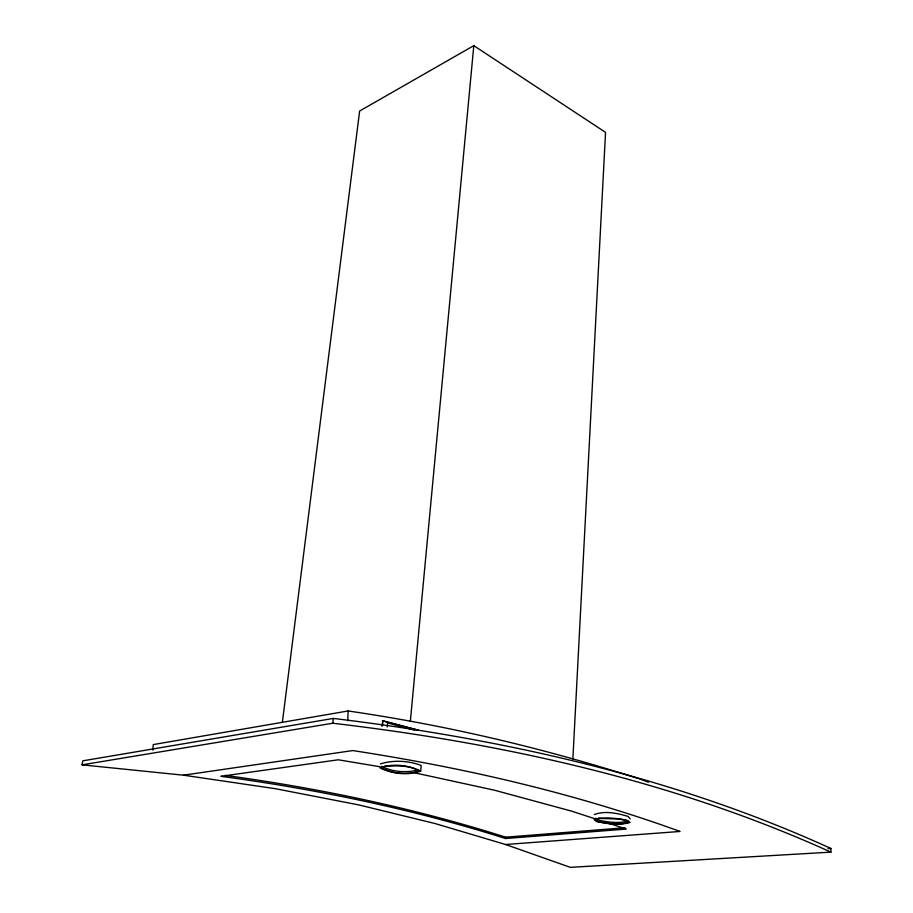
<?xml version="1.0" encoding="UTF-8"?>
<svg xmlns="http://www.w3.org/2000/svg" width="913" height="913" viewBox="0 0 913 913"><rect width="100%" height="100%" fill="white"/><g stroke="black" fill="none" stroke-linecap="round" stroke-linejoin="round"><path stroke-width="1.37" d="M347.762 720.814L348.127 710.965C446.366 725.253 543.338 748.124 637.867 778.424M572.862 759.16L605.547 132.362L473.801 45.65L359.631 111.032L282.402 722M607.67 822.955L626.341 829.072L505.574 838.522L505.665 837.187C414.319 808.188 320.201 788.387 225.294 775.399M152.813 750.098L153.247 744.597L348.127 710.965M420.676 771.154C408.887 764.934 392.533 763.245 380.002 767.89C391.928 773.973 408.031 775.639 420.676 771.154L421.19 765.482C408.704 760.655 393.161 759.821 380.401 763.919M410.336 721.384L473.801 45.65M387.215 726.908L387.603 722.948L414.411 730.092M381.817 725.995L382.912 720.756L418.394 730.229L382.342 720.848M382.387 725.915L382.912 720.756M82.067 764.854L332.789 723.222L333.336 718.428C503.942 739.028 673.931 776.963 830.887 848.462L830.933 852.126L570.351 867.35L505.562 844.502L435.296 823.606L358.855 804.924L275.304 788.684L183.502 775.194L82.067 764.854L82.775 760.837L333.336 718.428M417.926 769.956C406.513 772.98 392.419 772.044 381.874 766.395M594.34 814.522C605.136 810.504 617.393 813.255 628.11 816.416L630.164 818.904M627.493 821.186C617.804 823.652 607.407 822.077 597.764 820.011L595.687 818.253M183.502 775.194L352.795 750.566C464.021 767.707 574.174 793.02 680.059 831.458L505.562 844.502M505.665 837.187L624.971 827.749M828.034 848.634L830.887 848.462M332.789 723.222C503.554 743.365 673.748 780.866 830.933 852.126M380.196 766.794L338.278 759.787L220.889 776.301C317.245 789.334 412.836 809.112 505.574 838.522M415.118 772.923L494.469 790.213L571.675 811.155L594.34 818.584M639.226 778.835L648.527 782.19M385.103 766.269L381.714 768.027C392.636 773.608 407.381 775.126 418.976 771.017C409.115 764.889 396.333 765.813 385.103 766.269M598.711 818.219L594.101 819.6L596.383 821.517C607.316 823.811 619.128 825.66 630.038 822.465L627.961 820.547L619.733 818.801L608.515 817.911L598.711 818.219M599.841 818.459L595.618 819.726L597.695 821.472C607.704 823.572 618.535 825.272 628.521 822.339L626.615 820.593L619.082 818.995L599.841 818.459"/></g></svg>
